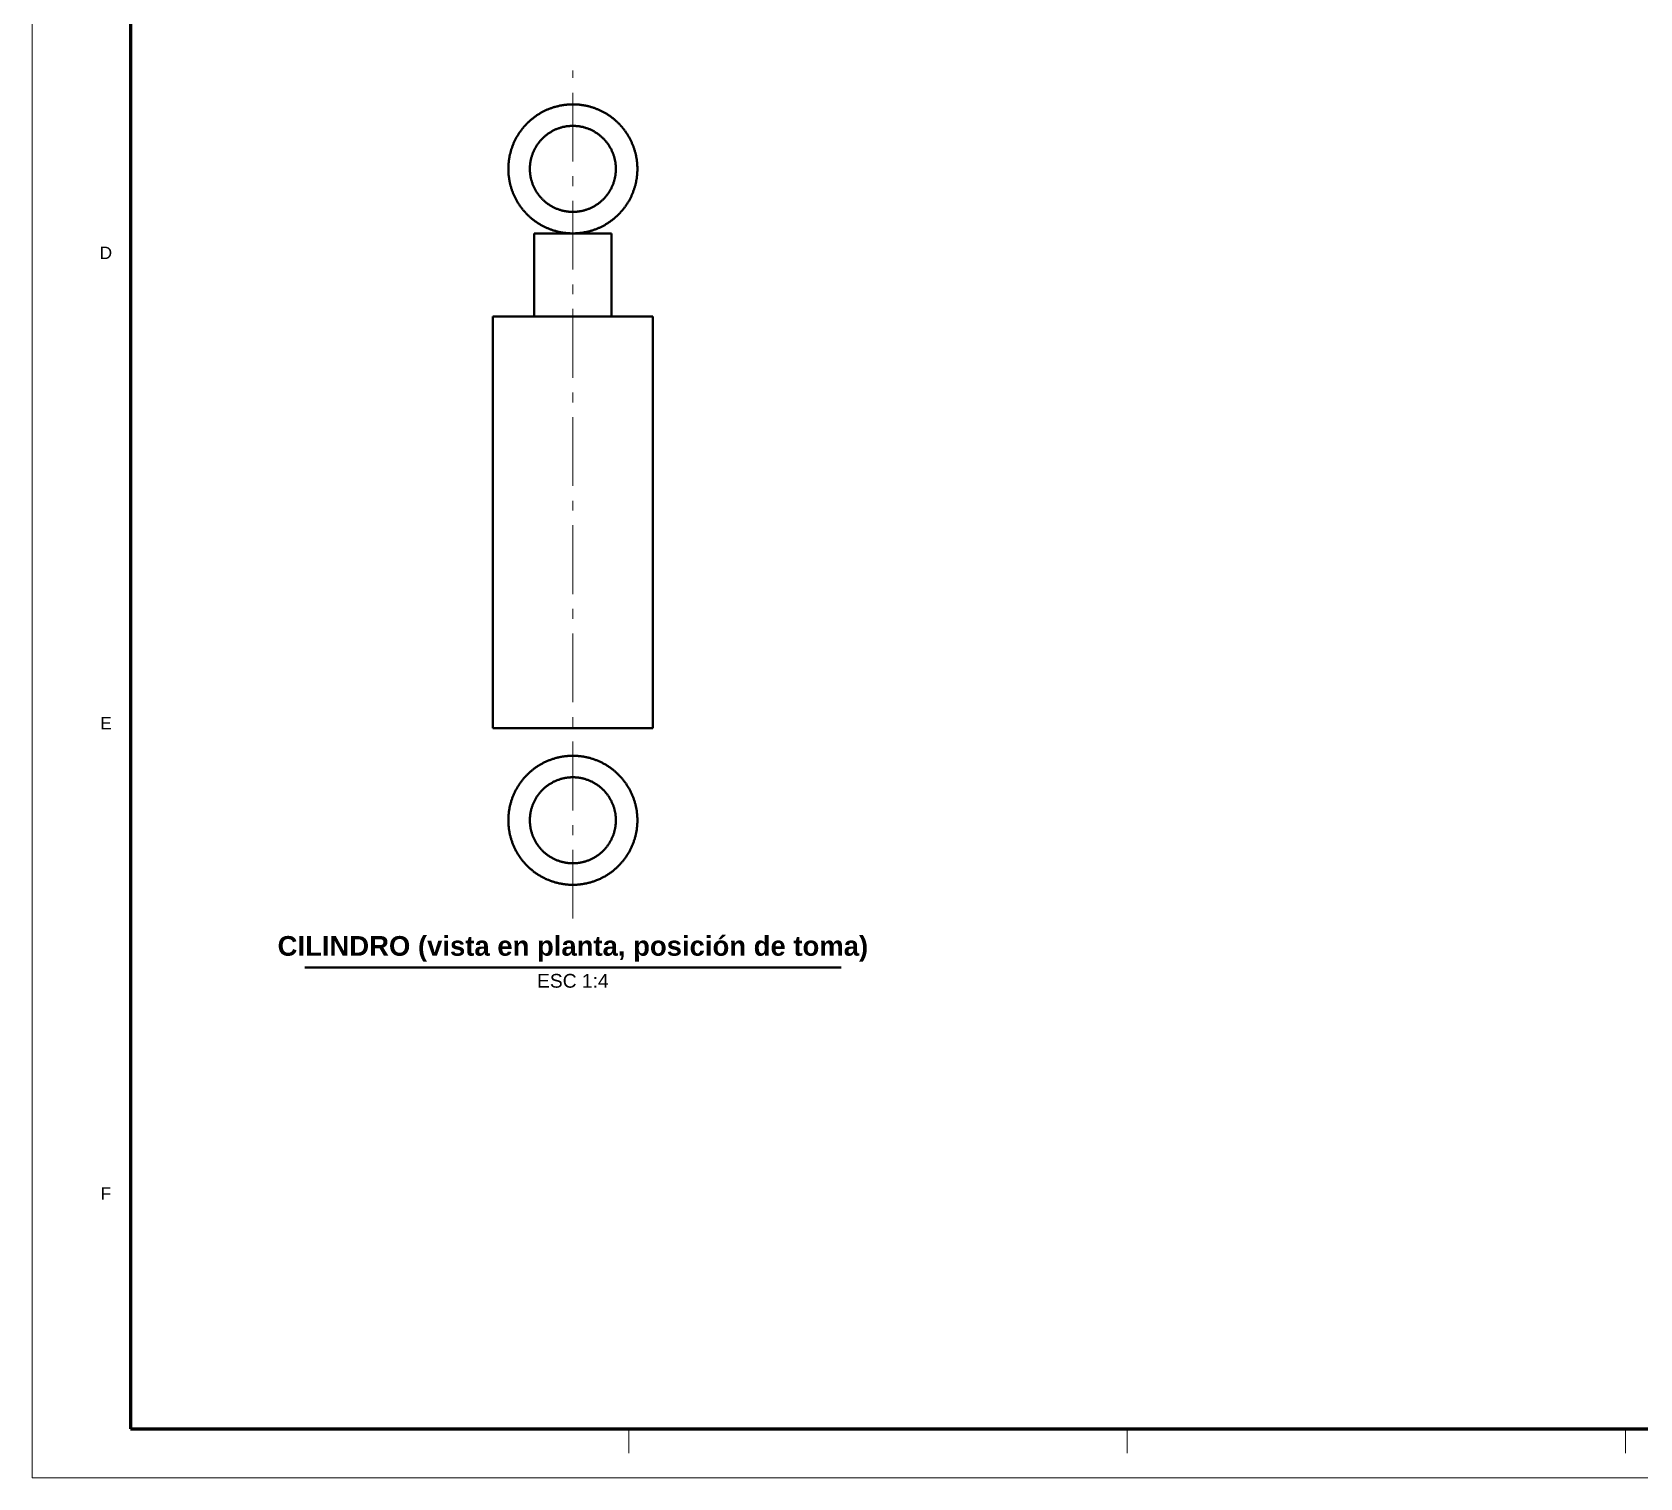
# Model space of a CAD drawing. Header units: millimetres. Extents: x 0 to 841, y 0 to 594.
# Drawn here: x 0 to 327.1, y 0 to 294.1 of the extents above; entities that cross this region are included whole.
import ezdxf
from ezdxf.enums import TextEntityAlignment as Align

# ---------------------------------------------------------------- set-up
doc = ezdxf.new("R2010")
doc.units = ezdxf.units.MM
doc.linetypes.add('EJE', pattern=[22, 14, -3, 2, -3])
for name, color, linetype, lineweight in [('EJE', 7, 'EJE', 18), ('FINA', 7, 'CONTINUOUS', 18), ('MARCO', 7, 'CONTINUOUS', 70), ('TXT', 7, 'CONTINUOUS', 25), ('VIS', 7, 'CONTINUOUS', 50)]:
    doc.layers.add(name, color=color, linetype=linetype, lineweight=lineweight)
doc.styles.add('STD', font='LiberationSans-Regular.ttf')
doc.styles.add('STDB', font='LiberationSans-Bold.ttf')

msp = doc.modelspace()

# ---------------------------------------------------------------- linework, layer by layer
at = {"layer": 'EJE'}
msp.add_line((110, 113.75), (110, 286.25), dxfattribs=at)
at = {"layer": 'FINA'}
for p, q in [((121.38, 10), (121.38, 5)), ((222.75, 10), (222.75, 5)), ((324.12, 10), (324.12, 5))]:
    msp.add_line(p, q, dxfattribs=at)
msp.add_lwpolyline([(0, 0), (841, 0), (841, 594), (0, 594)], close=True, dxfattribs=at)
at = {"layer": 'MARCO'}
msp.add_lwpolyline([(20, 10), (831, 10), (831, 584), (20, 584)], close=True, dxfattribs=at)
at = {"layer": 'VIS'}
msp.add_line((55.44, 103.8), (164.56, 103.8), dxfattribs=at)
for points in [[(123.12, 266.25), (123.12, 266.4), (123.12, 266.55), (123.12, 266.7), (123.11, 266.85), (123.1, 267), (123.09, 267.15), (123.08, 267.3), (123.07, 267.45), (123.06, 267.6), (123.04, 267.75), (123.02, 267.9), (123, 268.05), (122.98, 268.19), (122.96, 268.34), (122.93, 268.49), (122.91, 268.64), (122.88, 268.79), (122.85, 268.93), (122.82, 269.08), (122.78, 269.23), (122.75, 269.37), (122.71, 269.52), (122.67, 269.66), (122.63, 269.81), (122.59, 269.95), (122.55, 270.1), (122.5, 270.24), (122.46, 270.38), (122.41, 270.52), (122.36, 270.67), (122.31, 270.81), (122.26, 270.95), (122.2, 271.09), (122.14, 271.23), (122.09, 271.37), (122.03, 271.5), (121.97, 271.64), (121.9, 271.78), (121.84, 271.91), (121.78, 272.05), (121.71, 272.18), (121.64, 272.32), (121.57, 272.45), (121.5, 272.58), (121.42, 272.71), (121.35, 272.84), (121.27, 272.97), (121.2, 273.1), (121.12, 273.23), (121.04, 273.35), (120.95, 273.48), (120.87, 273.6), (120.79, 273.73), (120.7, 273.85), (120.61, 273.97), (120.52, 274.09), (120.43, 274.21), (120.34, 274.33), (120.25, 274.45), (120.15, 274.57), (120.06, 274.68), (119.96, 274.8), (119.86, 274.91), (119.76, 275.02), (119.66, 275.13), (119.56, 275.24), (119.46, 275.35), (119.35, 275.46), (119.25, 275.57), (119.14, 275.67), (119.03, 275.78), (118.92, 275.88), (118.81, 275.98), (118.7, 276.08), (118.58, 276.18), (118.47, 276.28), (118.36, 276.37), (118.24, 276.47), (118.12, 276.56), (118, 276.65), (117.88, 276.74), (117.76, 276.83), (117.64, 276.92), (117.52, 277.01), (117.4, 277.09), (117.27, 277.18), (117.15, 277.26), (117.02, 277.34), (116.89, 277.42), (116.76, 277.5), (116.63, 277.57), (116.5, 277.65), (116.37, 277.72), (116.24, 277.8), (116.11, 277.87), (115.98, 277.94), (115.84, 278), (115.71, 278.07), (115.57, 278.13), (115.44, 278.2), (115.3, 278.26), (115.16, 278.32), (115.02, 278.38), (114.88, 278.43), (114.74, 278.49), (114.6, 278.54), (114.46, 278.59), (114.32, 278.64), (114.18, 278.69), (114.04, 278.74), (113.89, 278.78), (113.75, 278.83), (113.61, 278.87), (113.46, 278.91), (113.32, 278.95), (113.17, 278.99), (113.03, 279.02), (112.88, 279.06), (112.73, 279.09), (112.59, 279.12), (112.44, 279.15), (112.29, 279.17), (112.14, 279.2), (111.99, 279.22), (111.85, 279.24), (111.7, 279.26), (111.55, 279.28), (111.4, 279.3), (111.25, 279.32), (111.1, 279.33), (110.95, 279.34), (110.8, 279.35), (110.65, 279.36), (110.5, 279.37), (110.35, 279.37), (110.2, 279.37), (110.05, 279.37), (109.9, 279.37), (109.75, 279.37), (109.6, 279.37), (109.45, 279.36), (109.3, 279.36), (109.15, 279.35), (109, 279.34), (108.85, 279.32), (108.7, 279.31), (108.55, 279.29), (108.4, 279.28), (108.25, 279.26), (108.11, 279.24), (107.96, 279.21), (107.81, 279.19), (107.66, 279.16), (107.51, 279.14), (107.37, 279.11), (107.22, 279.08), (107.07, 279.04), (106.93, 279.01), (106.78, 278.97), (106.64, 278.94), (106.49, 278.9), (106.35, 278.86), (106.2, 278.81), (106.06, 278.77), (105.92, 278.72), (105.77, 278.68), (105.63, 278.63), (105.49, 278.58), (105.35, 278.52), (105.21, 278.47), (105.07, 278.41), (104.93, 278.36), (104.79, 278.3), (104.66, 278.24), (104.52, 278.18), (104.38, 278.11), (104.25, 278.05), (104.11, 277.98), (103.98, 277.91), (103.85, 277.84), (103.71, 277.77), (103.58, 277.7), (103.45, 277.62), (103.32, 277.55), (103.19, 277.47), (103.07, 277.39), (102.94, 277.31), (102.81, 277.23), (102.69, 277.15), (102.56, 277.06), (102.44, 276.98), (102.32, 276.89), (102.2, 276.8), (102.08, 276.71), (101.96, 276.62), (101.84, 276.53), (101.72, 276.44), (101.61, 276.34), (101.49, 276.24), (101.38, 276.15), (101.26, 276.05), (101.15, 275.95), (101.04, 275.84), (100.93, 275.74), (100.83, 275.64), (100.72, 275.53), (100.61, 275.42), (100.51, 275.32), (100.41, 275.21), (100.3, 275.1), (100.2, 274.99), (100.1, 274.87), (100.01, 274.76), (99.91, 274.64), (99.81, 274.53), (99.72, 274.41), (99.63, 274.29), (99.54, 274.17), (99.45, 274.05), (99.36, 273.93), (99.27, 273.81), (99.19, 273.69), (99.1, 273.56), (99.02, 273.44), (98.94, 273.31), (98.86, 273.18), (98.78, 273.06), (98.7, 272.93), (98.63, 272.8), (98.55, 272.67), (98.48, 272.54), (98.41, 272.4), (98.34, 272.27), (98.27, 272.14), (98.2, 272), (98.14, 271.87), (98.07, 271.73), (98.01, 271.59), (97.95, 271.46), (97.89, 271.32), (97.84, 271.18), (97.78, 271.04), (97.73, 270.9), (97.67, 270.76), (97.62, 270.62), (97.57, 270.48), (97.53, 270.33), (97.48, 270.19), (97.44, 270.05), (97.39, 269.9), (97.35, 269.76), (97.31, 269.61), (97.28, 269.47), (97.24, 269.32), (97.21, 269.18), (97.17, 269.03), (97.14, 268.88), (97.11, 268.74), (97.09, 268.59), (97.06, 268.44), (97.04, 268.29), (97.01, 268.14), (96.99, 268), (96.97, 267.85), (96.96, 267.7), (96.94, 267.55), (96.93, 267.4), (96.91, 267.25), (96.9, 267.1), (96.89, 266.95), (96.89, 266.8), (96.88, 266.65), (96.88, 266.5), (96.88, 266.35), (96.88, 266.2), (96.88, 266.05), (96.88, 265.9), (96.88, 265.75), (96.89, 265.6), (96.9, 265.45), (96.91, 265.3), (96.92, 265.15), (96.93, 265), (96.95, 264.85), (96.97, 264.7), (96.99, 264.55), (97.01, 264.4), (97.03, 264.26), (97.05, 264.11), (97.08, 263.96), (97.1, 263.81), (97.13, 263.66), (97.16, 263.52), (97.19, 263.37), (97.23, 263.22), (97.26, 263.08), (97.3, 262.93), (97.34, 262.79), (97.38, 262.64), (97.42, 262.5), (97.47, 262.36), (97.51, 262.21), (97.56, 262.07), (97.61, 261.93), (97.66, 261.79), (97.71, 261.65), (97.76, 261.51), (97.82, 261.37), (97.87, 261.23), (97.93, 261.09), (97.99, 260.95), (98.05, 260.81), (98.12, 260.68), (98.18, 260.54), (98.25, 260.41), (98.31, 260.27), (98.38, 260.14), (98.45, 260.01), (98.53, 259.88), (98.6, 259.75), (98.68, 259.62), (98.75, 259.49), (98.83, 259.36), (98.91, 259.23), (98.99, 259.1), (99.07, 258.98), (99.16, 258.85), (99.24, 258.73), (99.33, 258.61), (99.42, 258.49), (99.51, 258.37), (99.6, 258.25), (99.69, 258.13), (99.78, 258.01), (99.88, 257.89), (99.97, 257.78), (100.07, 257.67), (100.17, 257.55), (100.27, 257.44), (100.37, 257.33), (100.47, 257.22), (100.58, 257.11), (100.68, 257), (100.79, 256.9), (100.9, 256.79), (101.01, 256.69), (101.12, 256.59), (101.23, 256.49), (101.34, 256.39), (101.45, 256.29), (101.57, 256.19), (101.68, 256.1), (101.8, 256), (101.92, 255.91), (102.04, 255.82), (102.16, 255.73), (102.28, 255.64), (102.4, 255.55), (102.52, 255.46), (102.65, 255.38), (102.77, 255.3), (102.9, 255.21), (103.02, 255.13), (103.15, 255.05), (103.28, 254.98), (103.41, 254.9), (103.54, 254.83), (103.67, 254.75), (103.8, 254.68), (103.93, 254.61), (104.07, 254.54), (104.2, 254.47), (104.34, 254.41), (104.47, 254.35), (104.61, 254.28), (104.75, 254.22), (104.88, 254.16), (105.02, 254.11), (105.16, 254.05), (105.3, 253.99), (105.44, 253.94), (105.58, 253.89), (105.73, 253.84), (105.87, 253.79), (106.01, 253.75), (106.15, 253.7), (106.3, 253.66), (106.44, 253.62), (106.59, 253.58), (106.73, 253.54), (106.88, 253.5), (107.02, 253.47), (107.17, 253.43), (107.32, 253.4), (107.46, 253.37), (107.61, 253.34), (107.76, 253.32), (107.91, 253.29), (108.06, 253.27), (108.2, 253.25), (108.35, 253.23), (108.5, 253.21), (108.65, 253.19), (108.8, 253.18), (108.95, 253.17), (109.1, 253.16), (109.25, 253.15), (109.4, 253.14), (109.55, 253.13), (109.7, 253.13), (109.85, 253.13), (110, 253.12)], [(118.75, 266.25), (118.75, 266.1), (118.74, 265.95), (118.74, 265.8), (118.73, 265.65), (118.72, 265.5), (118.7, 265.35), (118.69, 265.2), (118.67, 265.05), (118.65, 264.9), (118.62, 264.76), (118.59, 264.61), (118.56, 264.46), (118.53, 264.31), (118.5, 264.17), (118.46, 264.02), (118.42, 263.88), (118.38, 263.73), (118.34, 263.59), (118.29, 263.45), (118.24, 263.3), (118.19, 263.16), (118.13, 263.02), (118.08, 262.88), (118.02, 262.75), (117.96, 262.61), (117.89, 262.47), (117.83, 262.34), (117.76, 262.2), (117.69, 262.07), (117.61, 261.94), (117.54, 261.81), (117.46, 261.68), (117.38, 261.55), (117.3, 261.43), (117.22, 261.3), (117.13, 261.18), (117.04, 261.06), (116.95, 260.94), (116.86, 260.82), (116.77, 260.7), (116.67, 260.59), (116.57, 260.47), (116.47, 260.36), (116.37, 260.25), (116.27, 260.14), (116.16, 260.04), (116.05, 259.93), (115.94, 259.83), (115.83, 259.73), (115.72, 259.63), (115.61, 259.53), (115.49, 259.44), (115.37, 259.34), (115.25, 259.25), (115.13, 259.16), (115.01, 259.08), (114.88, 258.99), (114.76, 258.91), (114.63, 258.83), (114.5, 258.75), (114.38, 258.67), (114.24, 258.6), (114.11, 258.53), (113.98, 258.46), (113.84, 258.39), (113.71, 258.33), (113.57, 258.26), (113.44, 258.2), (113.3, 258.14), (113.16, 258.09), (113.02, 258.04), (112.87, 257.99), (112.73, 257.94), (112.59, 257.89), (112.45, 257.85), (112.3, 257.81), (112.16, 257.77), (112.01, 257.73), (111.86, 257.7), (111.72, 257.67), (111.57, 257.64), (111.42, 257.62), (111.27, 257.59), (111.12, 257.57), (110.97, 257.55), (110.82, 257.54), (110.68, 257.53), (110.53, 257.52), (110.38, 257.51), (110.23, 257.5), (110.08, 257.5), (109.92, 257.5), (109.77, 257.5), (109.62, 257.51), (109.47, 257.52), (109.32, 257.53), (109.17, 257.54), (109.03, 257.55), (108.88, 257.57), (108.73, 257.59), (108.58, 257.62), (108.43, 257.64), (108.28, 257.67), (108.14, 257.7), (107.99, 257.73), (107.84, 257.77), (107.7, 257.81), (107.55, 257.85), (107.41, 257.89), (107.27, 257.94), (107.13, 257.99), (106.98, 258.04), (106.84, 258.09), (106.7, 258.14), (106.56, 258.2), (106.43, 258.26), (106.29, 258.33), (106.16, 258.39), (106.02, 258.46), (105.89, 258.53), (105.76, 258.6), (105.62, 258.67), (105.5, 258.75), (105.37, 258.83), (105.24, 258.91), (105.12, 258.99), (104.99, 259.08), (104.87, 259.16), (104.75, 259.25), (104.63, 259.34), (104.51, 259.44), (104.39, 259.53), (104.28, 259.63), (104.17, 259.73), (104.06, 259.83), (103.95, 259.93), (103.84, 260.04), (103.73, 260.14), (103.63, 260.25), (103.53, 260.36), (103.43, 260.47), (103.33, 260.59), (103.23, 260.7), (103.14, 260.82), (103.05, 260.94), (102.96, 261.06), (102.87, 261.18), (102.78, 261.3), (102.7, 261.43), (102.62, 261.55), (102.54, 261.68), (102.46, 261.81), (102.39, 261.94), (102.31, 262.07), (102.24, 262.2), (102.17, 262.34), (102.11, 262.47), (102.04, 262.61), (101.98, 262.75), (101.92, 262.88), (101.87, 263.02), (101.81, 263.16), (101.76, 263.3), (101.71, 263.45), (101.66, 263.59), (101.62, 263.73), (101.58, 263.88), (101.54, 264.02), (101.5, 264.17), (101.47, 264.31), (101.44, 264.46), (101.41, 264.61), (101.38, 264.76), (101.35, 264.9), (101.33, 265.05), (101.31, 265.2), (101.3, 265.35), (101.28, 265.5), (101.27, 265.65), (101.26, 265.8), (101.26, 265.95), (101.25, 266.1), (101.25, 266.25), (101.25, 266.4), (101.26, 266.55), (101.26, 266.7), (101.27, 266.85), (101.28, 267), (101.3, 267.15), (101.31, 267.3), (101.33, 267.45), (101.35, 267.6), (101.38, 267.74), (101.41, 267.89), (101.44, 268.04), (101.47, 268.19), (101.5, 268.33), (101.54, 268.48), (101.58, 268.62), (101.62, 268.77), (101.66, 268.91), (101.71, 269.05), (101.76, 269.2), (101.81, 269.34), (101.87, 269.48), (101.92, 269.62), (101.98, 269.75), (102.04, 269.89), (102.11, 270.03), (102.17, 270.16), (102.24, 270.3), (102.31, 270.43), (102.39, 270.56), (102.46, 270.69), (102.54, 270.82), (102.62, 270.95), (102.7, 271.07), (102.78, 271.2), (102.87, 271.32), (102.96, 271.44), (103.05, 271.56), (103.14, 271.68), (103.23, 271.8), (103.33, 271.91), (103.43, 272.03), (103.53, 272.14), (103.63, 272.25), (103.73, 272.36), (103.84, 272.46), (103.95, 272.57), (104.06, 272.67), (104.17, 272.77), (104.28, 272.87), (104.39, 272.97), (104.51, 273.06), (104.63, 273.16), (104.75, 273.25), (104.87, 273.34), (104.99, 273.42), (105.12, 273.51), (105.24, 273.59), (105.37, 273.67), (105.5, 273.75), (105.62, 273.83), (105.76, 273.9), (105.89, 273.97), (106.02, 274.04), (106.16, 274.11), (106.29, 274.17), (106.43, 274.24), (106.56, 274.3), (106.7, 274.36), (106.84, 274.41), (106.98, 274.46), (107.13, 274.51), (107.27, 274.56), (107.41, 274.61), (107.55, 274.65), (107.7, 274.69), (107.84, 274.73), (107.99, 274.77), (108.14, 274.8), (108.28, 274.83), (108.43, 274.86), (108.58, 274.88), (108.73, 274.91), (108.88, 274.93), (109.03, 274.95), (109.17, 274.96), (109.32, 274.97), (109.47, 274.98), (109.62, 274.99), (109.77, 275), (109.92, 275), (110.08, 275), (110.23, 275), (110.38, 274.99), (110.53, 274.98), (110.68, 274.97), (110.82, 274.96), (110.97, 274.95), (111.12, 274.93), (111.27, 274.91), (111.42, 274.88), (111.57, 274.86), (111.72, 274.83), (111.86, 274.8), (112.01, 274.77), (112.16, 274.73), (112.3, 274.69), (112.45, 274.65), (112.59, 274.61), (112.73, 274.56), (112.87, 274.51), (113.02, 274.46), (113.16, 274.41), (113.3, 274.36), (113.44, 274.3), (113.57, 274.24), (113.71, 274.17), (113.84, 274.11), (113.98, 274.04), (114.11, 273.97), (114.24, 273.9), (114.38, 273.83), (114.5, 273.75), (114.63, 273.67), (114.76, 273.59), (114.88, 273.51), (115.01, 273.42), (115.13, 273.34), (115.25, 273.25), (115.37, 273.16), (115.49, 273.06), (115.61, 272.97), (115.72, 272.87), (115.83, 272.77), (115.94, 272.67), (116.05, 272.57), (116.16, 272.46), (116.27, 272.36), (116.37, 272.25), (116.47, 272.14), (116.57, 272.03), (116.67, 271.91), (116.77, 271.8), (116.86, 271.68), (116.95, 271.56), (117.04, 271.44), (117.13, 271.32), (117.22, 271.2), (117.3, 271.07), (117.38, 270.95), (117.46, 270.82), (117.54, 270.69), (117.61, 270.56), (117.69, 270.43), (117.76, 270.3), (117.83, 270.16), (117.89, 270.03), (117.96, 269.89), (118.02, 269.75), (118.08, 269.62), (118.13, 269.48), (118.19, 269.34), (118.24, 269.2), (118.29, 269.05), (118.34, 268.91), (118.38, 268.77), (118.42, 268.62), (118.46, 268.48), (118.5, 268.33), (118.53, 268.19), (118.56, 268.04), (118.59, 267.89), (118.62, 267.74), (118.65, 267.6), (118.67, 267.45), (118.69, 267.3), (118.7, 267.15), (118.72, 267), (118.73, 266.85), (118.74, 266.7), (118.74, 266.55), (118.75, 266.4), (118.75, 266.25)], [(110, 253.12), (110.15, 253.13), (110.3, 253.13), (110.45, 253.13), (110.6, 253.14), (110.75, 253.15), (110.9, 253.16), (111.05, 253.17), (111.2, 253.18), (111.35, 253.19), (111.5, 253.21), (111.65, 253.23), (111.8, 253.25), (111.95, 253.27), (112.1, 253.29), (112.25, 253.32), (112.39, 253.35), (112.54, 253.37), (112.69, 253.4), (112.84, 253.44), (112.98, 253.47), (113.13, 253.5), (113.28, 253.54), (113.42, 253.58), (113.57, 253.62), (113.71, 253.66), (113.85, 253.7), (114, 253.75), (114.14, 253.8), (114.28, 253.84), (114.43, 253.89), (114.57, 253.95), (114.71, 254), (114.85, 254.05), (114.99, 254.11), (115.13, 254.17), (115.26, 254.23), (115.4, 254.29), (115.54, 254.35), (115.68, 254.42), (115.81, 254.48), (115.95, 254.55), (116.08, 254.62), (116.21, 254.69), (116.34, 254.76), (116.48, 254.83), (116.61, 254.91), (116.74, 254.99), (116.86, 255.06), (116.99, 255.14), (117.12, 255.22), (117.24, 255.31), (117.37, 255.39), (117.49, 255.47), (117.62, 255.56), (117.74, 255.65), (117.86, 255.74), (117.98, 255.83), (118.1, 255.92), (118.22, 256.02), (118.33, 256.11), (118.45, 256.21), (118.56, 256.3), (118.68, 256.4), (118.79, 256.5), (118.9, 256.6), (119.01, 256.71), (119.12, 256.81), (119.23, 256.92), (119.33, 257.02), (119.44, 257.13), (119.54, 257.24), (119.65, 257.35), (119.75, 257.46), (119.85, 257.57), (119.95, 257.69), (120.04, 257.8), (120.14, 257.92), (120.23, 258.03), (120.33, 258.15), (120.42, 258.27), (120.51, 258.39), (120.6, 258.51), (120.69, 258.63), (120.78, 258.76), (120.86, 258.88), (120.94, 259.01), (121.03, 259.13), (121.11, 259.26), (121.19, 259.39), (121.26, 259.51), (121.34, 259.64), (121.42, 259.77), (121.49, 259.91), (121.56, 260.04), (121.63, 260.17), (121.7, 260.3), (121.77, 260.44), (121.83, 260.57), (121.9, 260.71), (121.96, 260.85), (122.02, 260.99), (122.08, 261.12), (122.14, 261.26), (122.2, 261.4), (122.25, 261.54), (122.3, 261.68), (122.36, 261.82), (122.41, 261.97), (122.45, 262.11), (122.5, 262.25), (122.55, 262.4), (122.59, 262.54), (122.63, 262.68), (122.67, 262.83), (122.71, 262.97), (122.75, 263.12), (122.78, 263.27), (122.81, 263.41), (122.85, 263.56), (122.88, 263.71), (122.9, 263.86), (122.93, 264), (122.96, 264.15), (122.98, 264.3), (123, 264.45), (123.02, 264.6), (123.04, 264.75), (123.06, 264.9), (123.07, 265.05), (123.08, 265.2), (123.09, 265.35), (123.1, 265.5), (123.11, 265.65), (123.12, 265.8), (123.12, 265.95), (123.12, 266.1), (123.12, 266.25)], [(117.88, 253.12), (117.72, 253.12), (117.58, 253.12), (117.42, 253.12), (117.28, 253.12), (117.12, 253.12), (116.97, 253.12), (116.83, 253.12), (116.67, 253.12), (116.53, 253.12), (116.38, 253.12), (116.22, 253.12), (116.08, 253.12), (115.92, 253.12), (115.78, 253.12), (115.62, 253.12), (115.47, 253.12), (115.33, 253.12), (115.17, 253.12), (115.03, 253.12), (114.88, 253.12), (114.72, 253.12), (114.58, 253.12), (114.42, 253.12), (114.28, 253.12), (114.12, 253.12), (113.97, 253.12), (113.83, 253.12), (113.67, 253.12), (113.53, 253.12), (113.38, 253.12), (113.22, 253.12), (113.08, 253.12), (112.92, 253.12), (112.78, 253.12), (112.62, 253.12), (112.47, 253.12), (112.33, 253.12), (112.17, 253.12), (112.03, 253.12), (111.88, 253.12), (111.72, 253.12), (111.58, 253.12), (111.42, 253.12), (111.28, 253.12), (111.12, 253.12), (110.97, 253.12), (110.82, 253.12), (110.67, 253.12), (110.53, 253.12), (110.38, 253.12), (110.22, 253.12), (110.08, 253.12), (109.92, 253.12), (109.78, 253.12), (109.62, 253.12), (109.47, 253.12), (109.33, 253.12), (109.17, 253.12), (109.03, 253.12), (108.88, 253.12), (108.72, 253.12), (108.58, 253.12), (108.42, 253.12), (108.28, 253.12), (108.12, 253.12), (107.97, 253.12), (107.83, 253.12), (107.67, 253.12), (107.53, 253.12), (107.38, 253.12), (107.22, 253.12), (107.08, 253.12), (106.92, 253.12), (106.78, 253.12), (106.62, 253.12), (106.47, 253.12), (106.33, 253.12), (106.17, 253.12), (106.03, 253.12), (105.88, 253.12), (105.72, 253.12), (105.58, 253.12), (105.42, 253.12), (105.28, 253.12), (105.12, 253.12), (104.97, 253.12), (104.82, 253.12), (104.67, 253.12), (104.53, 253.12), (104.38, 253.12), (104.22, 253.12), (104.08, 253.12), (103.92, 253.12), (103.78, 253.12), (103.62, 253.12), (103.47, 253.12), (103.32, 253.12), (103.17, 253.12), (103.03, 253.12), (102.88, 253.12), (102.72, 253.12), (102.58, 253.12), (102.42, 253.12), (102.28, 253.12), (102.12, 253.12)], [(102.12, 236.25), (102.12, 253.12)], [(117.88, 253.12), (117.88, 236.25)], [(126.25, 236.25), (126.1, 236.25), (125.95, 236.25), (125.8, 236.25), (125.65, 236.25), (125.5, 236.25), (125.35, 236.25), (125.2, 236.25), (125.05, 236.25), (124.9, 236.25), (124.75, 236.25), (124.59, 236.25), (124.44, 236.25), (124.29, 236.25), (124.14, 236.25), (123.99, 236.25), (123.84, 236.25), (123.69, 236.25), (123.54, 236.25), (123.39, 236.25), (123.24, 236.25), (123.09, 236.25), (122.94, 236.25), (122.79, 236.25), (122.64, 236.25), (122.49, 236.25), (122.34, 236.25), (122.19, 236.25), (122.04, 236.25), (121.89, 236.25), (121.74, 236.25), (121.59, 236.25), (121.44, 236.25), (121.28, 236.25), (121.13, 236.25), (120.98, 236.25), (120.83, 236.25), (120.68, 236.25), (120.53, 236.25), (120.38, 236.25), (120.23, 236.25), (120.08, 236.25), (119.93, 236.25), (119.78, 236.25), (119.63, 236.25), (119.48, 236.25), (119.33, 236.25), (119.18, 236.25), (119.03, 236.25), (118.88, 236.25), (118.73, 236.25), (118.58, 236.25), (118.43, 236.25), (118.28, 236.25), (118.12, 236.25), (117.97, 236.25), (117.82, 236.25), (117.67, 236.25), (117.52, 236.25), (117.37, 236.25), (117.22, 236.25), (117.07, 236.25), (116.92, 236.25), (116.77, 236.25), (116.62, 236.25), (116.47, 236.25), (116.32, 236.25), (116.17, 236.25), (116.02, 236.25), (115.87, 236.25), (115.72, 236.25), (115.57, 236.25), (115.42, 236.25), (115.27, 236.25), (115.12, 236.25), (114.97, 236.25), (114.81, 236.25), (114.66, 236.25), (114.51, 236.25), (114.36, 236.25), (114.21, 236.25), (114.06, 236.25), (113.91, 236.25), (113.76, 236.25), (113.61, 236.25), (113.46, 236.25), (113.31, 236.25), (113.16, 236.25), (113.01, 236.25), (112.86, 236.25), (112.71, 236.25), (112.56, 236.25), (112.41, 236.25), (112.26, 236.25), (112.11, 236.25), (111.96, 236.25), (111.81, 236.25), (111.66, 236.25), (111.5, 236.25), (111.35, 236.25), (111.2, 236.25), (111.05, 236.25), (110.9, 236.25), (110.75, 236.25), (110.6, 236.25), (110.45, 236.25), (110.3, 236.25), (110.15, 236.25), (110, 236.25), (109.85, 236.25), (109.7, 236.25), (109.55, 236.25), (109.4, 236.25), (109.25, 236.25), (109.1, 236.25), (108.95, 236.25), (108.8, 236.25), (108.65, 236.25), (108.5, 236.25), (108.34, 236.25), (108.19, 236.25), (108.04, 236.25), (107.89, 236.25), (107.74, 236.25), (107.59, 236.25), (107.44, 236.25), (107.29, 236.25), (107.14, 236.25), (106.99, 236.25), (106.84, 236.25), (106.69, 236.25), (106.54, 236.25), (106.39, 236.25), (106.24, 236.25), (106.09, 236.25), (105.94, 236.25), (105.79, 236.25), (105.64, 236.25), (105.49, 236.25), (105.34, 236.25), (105.19, 236.25), (105.03, 236.25), (104.88, 236.25), (104.73, 236.25), (104.58, 236.25), (104.43, 236.25), (104.28, 236.25), (104.13, 236.25), (103.98, 236.25), (103.83, 236.25), (103.68, 236.25), (103.53, 236.25), (103.38, 236.25), (103.23, 236.25), (103.08, 236.25), (102.93, 236.25), (102.78, 236.25), (102.63, 236.25), (102.48, 236.25), (102.33, 236.25), (102.18, 236.25), (102.03, 236.25), (101.88, 236.25), (101.72, 236.25), (101.57, 236.25), (101.42, 236.25), (101.27, 236.25), (101.12, 236.25), (100.97, 236.25), (100.82, 236.25), (100.67, 236.25), (100.52, 236.25), (100.37, 236.25), (100.22, 236.25), (100.07, 236.25), (99.92, 236.25), (99.77, 236.25), (99.62, 236.25), (99.47, 236.25), (99.32, 236.25), (99.17, 236.25), (99.02, 236.25), (98.87, 236.25), (98.72, 236.25), (98.56, 236.25), (98.41, 236.25), (98.26, 236.25), (98.11, 236.25), (97.96, 236.25), (97.81, 236.25), (97.66, 236.25), (97.51, 236.25), (97.36, 236.25), (97.21, 236.25), (97.06, 236.25), (96.91, 236.25), (96.76, 236.25), (96.61, 236.25), (96.46, 236.25), (96.31, 236.25), (96.16, 236.25), (96.01, 236.25), (95.86, 236.25), (95.71, 236.25), (95.56, 236.25), (95.41, 236.25), (95.25, 236.25), (95.1, 236.25), (94.95, 236.25), (94.8, 236.25), (94.65, 236.25), (94.5, 236.25), (94.35, 236.25), (94.2, 236.25), (94.05, 236.25), (93.9, 236.25), (93.75, 236.25)], [(93.75, 152.5), (93.75, 236.25)], [(126.25, 236.25), (126.25, 152.5)], [(126.25, 152.5), (126.1, 152.5), (125.95, 152.5), (125.8, 152.5), (125.65, 152.5), (125.5, 152.5), (125.35, 152.5), (125.2, 152.5), (125.05, 152.5), (124.9, 152.5), (124.75, 152.5), (124.59, 152.5), (124.44, 152.5), (124.29, 152.5), (124.14, 152.5), (123.99, 152.5), (123.84, 152.5), (123.69, 152.5), (123.54, 152.5), (123.39, 152.5), (123.24, 152.5), (123.09, 152.5), (122.94, 152.5), (122.79, 152.5), (122.64, 152.5), (122.49, 152.5), (122.34, 152.5), (122.19, 152.5), (122.04, 152.5), (121.89, 152.5), (121.74, 152.5), (121.59, 152.5), (121.44, 152.5), (121.28, 152.5), (121.13, 152.5), (120.98, 152.5), (120.83, 152.5), (120.68, 152.5), (120.53, 152.5), (120.38, 152.5), (120.23, 152.5), (120.08, 152.5), (119.93, 152.5), (119.78, 152.5), (119.63, 152.5), (119.48, 152.5), (119.33, 152.5), (119.18, 152.5), (119.03, 152.5), (118.88, 152.5), (118.73, 152.5), (118.58, 152.5), (118.43, 152.5), (118.28, 152.5), (118.12, 152.5), (117.97, 152.5), (117.82, 152.5), (117.67, 152.5), (117.52, 152.5), (117.37, 152.5), (117.22, 152.5), (117.07, 152.5), (116.92, 152.5), (116.77, 152.5), (116.62, 152.5), (116.47, 152.5), (116.32, 152.5), (116.17, 152.5), (116.02, 152.5), (115.87, 152.5), (115.72, 152.5), (115.57, 152.5), (115.42, 152.5), (115.27, 152.5), (115.12, 152.5), (114.97, 152.5), (114.81, 152.5), (114.66, 152.5), (114.51, 152.5), (114.36, 152.5), (114.21, 152.5), (114.06, 152.5), (113.91, 152.5), (113.76, 152.5), (113.61, 152.5), (113.46, 152.5), (113.31, 152.5), (113.16, 152.5), (113.01, 152.5), (112.86, 152.5), (112.71, 152.5), (112.56, 152.5), (112.41, 152.5), (112.26, 152.5), (112.11, 152.5), (111.96, 152.5), (111.81, 152.5), (111.66, 152.5), (111.5, 152.5), (111.35, 152.5), (111.2, 152.5), (111.05, 152.5), (110.9, 152.5), (110.75, 152.5), (110.6, 152.5), (110.45, 152.5), (110.3, 152.5), (110.15, 152.5), (110, 152.5), (109.85, 152.5), (109.7, 152.5), (109.55, 152.5), (109.4, 152.5), (109.25, 152.5), (109.1, 152.5), (108.95, 152.5), (108.8, 152.5), (108.65, 152.5), (108.5, 152.5), (108.34, 152.5), (108.19, 152.5), (108.04, 152.5), (107.89, 152.5), (107.74, 152.5), (107.59, 152.5), (107.44, 152.5), (107.29, 152.5), (107.14, 152.5), (106.99, 152.5), (106.84, 152.5), (106.69, 152.5), (106.54, 152.5), (106.39, 152.5), (106.24, 152.5), (106.09, 152.5), (105.94, 152.5), (105.79, 152.5), (105.64, 152.5), (105.49, 152.5), (105.34, 152.5), (105.19, 152.5), (105.03, 152.5), (104.88, 152.5), (104.73, 152.5), (104.58, 152.5), (104.43, 152.5), (104.28, 152.5), (104.13, 152.5), (103.98, 152.5), (103.83, 152.5), (103.68, 152.5), (103.53, 152.5), (103.38, 152.5), (103.23, 152.5), (103.08, 152.5), (102.93, 152.5), (102.78, 152.5), (102.63, 152.5), (102.48, 152.5), (102.33, 152.5), (102.18, 152.5), (102.03, 152.5), (101.88, 152.5), (101.72, 152.5), (101.57, 152.5), (101.42, 152.5), (101.27, 152.5), (101.12, 152.5), (100.97, 152.5), (100.82, 152.5), (100.67, 152.5), (100.52, 152.5), (100.37, 152.5), (100.22, 152.5), (100.07, 152.5), (99.92, 152.5), (99.77, 152.5), (99.62, 152.5), (99.47, 152.5), (99.32, 152.5), (99.17, 152.5), (99.02, 152.5), (98.87, 152.5), (98.72, 152.5), (98.56, 152.5), (98.41, 152.5), (98.26, 152.5), (98.11, 152.5), (97.96, 152.5), (97.81, 152.5), (97.66, 152.5), (97.51, 152.5), (97.36, 152.5), (97.21, 152.5), (97.06, 152.5), (96.91, 152.5), (96.76, 152.5), (96.61, 152.5), (96.46, 152.5), (96.31, 152.5), (96.16, 152.5), (96.01, 152.5), (95.86, 152.5), (95.71, 152.5), (95.56, 152.5), (95.41, 152.5), (95.25, 152.5), (95.1, 152.5), (94.95, 152.5), (94.8, 152.5), (94.65, 152.5), (94.5, 152.5), (94.35, 152.5), (94.2, 152.5), (94.05, 152.5), (93.9, 152.5), (93.75, 152.5)], [(123.12, 133.75), (123.12, 133.91), (123.12, 134.08), (123.12, 134.24), (123.11, 134.41), (123.1, 134.57), (123.09, 134.74), (123.07, 134.9), (123.06, 135.07), (123.04, 135.23), (123.02, 135.39), (123, 135.56), (122.98, 135.72), (122.95, 135.88), (122.92, 136.05), (122.89, 136.21), (122.86, 136.37), (122.83, 136.53), (122.79, 136.69), (122.75, 136.85), (122.71, 137.01), (122.67, 137.17), (122.63, 137.33), (122.58, 137.49), (122.53, 137.65), (122.48, 137.81), (122.43, 137.96), (122.38, 138.12), (122.32, 138.27), (122.26, 138.43), (122.2, 138.58), (122.14, 138.73), (122.08, 138.89), (122.01, 139.04), (121.95, 139.19), (121.88, 139.34), (121.8, 139.49), (121.73, 139.64), (121.66, 139.78), (121.58, 139.93), (121.5, 140.07), (121.42, 140.22), (121.34, 140.36), (121.26, 140.5), (121.17, 140.64), (121.08, 140.78), (120.99, 140.92), (120.9, 141.06), (120.81, 141.2), (120.71, 141.33), (120.62, 141.46), (120.52, 141.6), (120.42, 141.73), (120.32, 141.86), (120.22, 141.99), (120.11, 142.12), (120.01, 142.24), (119.9, 142.37), (119.79, 142.49), (119.68, 142.61), (119.57, 142.73), (119.45, 142.85), (119.34, 142.97), (119.22, 143.09), (119.1, 143.2), (118.98, 143.32), (118.86, 143.43), (118.74, 143.54), (118.62, 143.65), (118.49, 143.76), (118.37, 143.86), (118.24, 143.97), (118.11, 144.07), (117.98, 144.17), (117.85, 144.27), (117.71, 144.37), (117.58, 144.46), (117.45, 144.56), (117.31, 144.65), (117.17, 144.74), (117.03, 144.83), (116.89, 144.92), (116.75, 145.01), (116.61, 145.09), (116.47, 145.17), (116.32, 145.25), (116.18, 145.33), (116.03, 145.41), (115.89, 145.48), (115.74, 145.55), (115.59, 145.63), (115.44, 145.7), (115.29, 145.76), (115.14, 145.83), (114.98, 145.89), (114.83, 145.95), (114.68, 146.01), (114.52, 146.07), (114.37, 146.13), (114.21, 146.18), (114.06, 146.23), (113.9, 146.28), (113.74, 146.33), (113.58, 146.38), (113.42, 146.42), (113.26, 146.46), (113.1, 146.5), (112.94, 146.54), (112.78, 146.58), (112.62, 146.61), (112.46, 146.64), (112.3, 146.67), (112.13, 146.7), (111.97, 146.73), (111.81, 146.75), (111.64, 146.77), (111.48, 146.79), (111.32, 146.81), (111.15, 146.82), (110.99, 146.84), (110.82, 146.85), (110.66, 146.86), (110.49, 146.87), (110.33, 146.87), (110.16, 146.87), (110, 146.88), (109.84, 146.87), (109.67, 146.87), (109.51, 146.87), (109.34, 146.86), (109.18, 146.85), (109.01, 146.84), (108.85, 146.82), (108.68, 146.81), (108.52, 146.79), (108.36, 146.77), (108.19, 146.75), (108.03, 146.73), (107.87, 146.7), (107.7, 146.67), (107.54, 146.64), (107.38, 146.61), (107.22, 146.58), (107.06, 146.54), (106.9, 146.5), (106.74, 146.46), (106.58, 146.42), (106.42, 146.38), (106.26, 146.33), (106.1, 146.28), (105.94, 146.23), (105.79, 146.18), (105.63, 146.13), (105.48, 146.07), (105.32, 146.01), (105.17, 145.95), (105.02, 145.89), (104.86, 145.83), (104.71, 145.76), (104.56, 145.7), (104.41, 145.63), (104.26, 145.55), (104.11, 145.48), (103.97, 145.41), (103.82, 145.33), (103.68, 145.25), (103.53, 145.17), (103.39, 145.09), (103.25, 145.01), (103.11, 144.92), (102.97, 144.83), (102.83, 144.74), (102.69, 144.65), (102.55, 144.56), (102.42, 144.46), (102.29, 144.37), (102.15, 144.27), (102.02, 144.17), (101.89, 144.07), (101.76, 143.97), (101.63, 143.86), (101.51, 143.76), (101.38, 143.65), (101.26, 143.54), (101.14, 143.43), (101.02, 143.32), (100.9, 143.2), (100.78, 143.09), (100.66, 142.97), (100.55, 142.85), (100.43, 142.73), (100.32, 142.61), (100.21, 142.49), (100.1, 142.37), (99.99, 142.24), (99.89, 142.12), (99.78, 141.99), (99.68, 141.86), (99.58, 141.73), (99.48, 141.6), (99.38, 141.46), (99.29, 141.33), (99.19, 141.2), (99.1, 141.06), (99.01, 140.92), (98.92, 140.78), (98.83, 140.64), (98.74, 140.5), (98.66, 140.36), (98.58, 140.22), (98.5, 140.07), (98.42, 139.93), (98.34, 139.78), (98.27, 139.64), (98.2, 139.49), (98.12, 139.34), (98.05, 139.19), (97.99, 139.04), (97.92, 138.89), (97.86, 138.73), (97.8, 138.58), (97.74, 138.43), (97.68, 138.27), (97.62, 138.12), (97.57, 137.96), (97.52, 137.81), (97.47, 137.65), (97.42, 137.49), (97.37, 137.33), (97.33, 137.17), (97.29, 137.01), (97.25, 136.85), (97.21, 136.69), (97.17, 136.53), (97.14, 136.37), (97.11, 136.21), (97.08, 136.05), (97.05, 135.88), (97.02, 135.72), (97, 135.56), (96.98, 135.39), (96.96, 135.23), (96.94, 135.07), (96.93, 134.9), (96.91, 134.74), (96.9, 134.57), (96.89, 134.41), (96.88, 134.24), (96.88, 134.08), (96.88, 133.91), (96.88, 133.75), (96.88, 133.59), (96.88, 133.42), (96.88, 133.26), (96.89, 133.09), (96.9, 132.93), (96.91, 132.76), (96.93, 132.6), (96.94, 132.43), (96.96, 132.27), (96.98, 132.11), (97, 131.94), (97.02, 131.78), (97.05, 131.62), (97.08, 131.45), (97.11, 131.29), (97.14, 131.13), (97.17, 130.97), (97.21, 130.81), (97.25, 130.65), (97.29, 130.49), (97.33, 130.33), (97.37, 130.17), (97.42, 130.01), (97.47, 129.85), (97.52, 129.69), (97.57, 129.54), (97.62, 129.38), (97.68, 129.23), (97.74, 129.07), (97.8, 128.92), (97.86, 128.77), (97.92, 128.61), (97.99, 128.46), (98.05, 128.31), (98.12, 128.16), (98.2, 128.01), (98.27, 127.86), (98.34, 127.72), (98.42, 127.57), (98.5, 127.43), (98.58, 127.28), (98.66, 127.14), (98.74, 127), (98.83, 126.86), (98.92, 126.72), (99.01, 126.58), (99.1, 126.44), (99.19, 126.3), (99.29, 126.17), (99.38, 126.04), (99.48, 125.9), (99.58, 125.77), (99.68, 125.64), (99.78, 125.51), (99.89, 125.38), (99.99, 125.26), (100.1, 125.13), (100.21, 125.01), (100.32, 124.89), (100.43, 124.77), (100.55, 124.65), (100.66, 124.53), (100.78, 124.41), (100.9, 124.3), (101.02, 124.18), (101.14, 124.07), (101.26, 123.96), (101.38, 123.85), (101.51, 123.74), (101.63, 123.64), (101.76, 123.53), (101.89, 123.43), (102.02, 123.33), (102.15, 123.23), (102.29, 123.13), (102.42, 123.04), (102.55, 122.94), (102.69, 122.85), (102.83, 122.76), (102.97, 122.67), (103.11, 122.58), (103.25, 122.49), (103.39, 122.41), (103.53, 122.33), (103.68, 122.25), (103.82, 122.17), (103.97, 122.09), (104.11, 122.02), (104.26, 121.95), (104.41, 121.87), (104.56, 121.8), (104.71, 121.74), (104.86, 121.67), (105.02, 121.61), (105.17, 121.55), (105.32, 121.49), (105.48, 121.43), (105.63, 121.37), (105.79, 121.32), (105.94, 121.27), (106.1, 121.22), (106.26, 121.17), (106.42, 121.12), (106.58, 121.08), (106.74, 121.04), (106.9, 121), (107.06, 120.96), (107.22, 120.92), (107.38, 120.89), (107.54, 120.86), (107.7, 120.83), (107.87, 120.8), (108.03, 120.77), (108.19, 120.75), (108.36, 120.73), (108.52, 120.71), (108.68, 120.69), (108.85, 120.68), (109.01, 120.66), (109.18, 120.65), (109.34, 120.64), (109.51, 120.63), (109.67, 120.63), (109.84, 120.63), (110, 120.62), (110.16, 120.63), (110.33, 120.63), (110.49, 120.63), (110.66, 120.64), (110.82, 120.65), (110.99, 120.66), (111.15, 120.68), (111.32, 120.69), (111.48, 120.71), (111.64, 120.73), (111.81, 120.75), (111.97, 120.77), (112.13, 120.8), (112.3, 120.83), (112.46, 120.86), (112.62, 120.89), (112.78, 120.92), (112.94, 120.96), (113.1, 121), (113.26, 121.04), (113.42, 121.08), (113.58, 121.12), (113.74, 121.17), (113.9, 121.22), (114.06, 121.27), (114.21, 121.32), (114.37, 121.37), (114.52, 121.43), (114.68, 121.49), (114.83, 121.55), (114.98, 121.61), (115.14, 121.67), (115.29, 121.74), (115.44, 121.8), (115.59, 121.87), (115.74, 121.95), (115.89, 122.02), (116.03, 122.09), (116.18, 122.17), (116.32, 122.25), (116.47, 122.33), (116.61, 122.41), (116.75, 122.49), (116.89, 122.58), (117.03, 122.67), (117.17, 122.76), (117.31, 122.85), (117.45, 122.94), (117.58, 123.04), (117.71, 123.13), (117.85, 123.23), (117.98, 123.33), (118.11, 123.43), (118.24, 123.53), (118.37, 123.64), (118.49, 123.74), (118.62, 123.85), (118.74, 123.96), (118.86, 124.07), (118.98, 124.18), (119.1, 124.3), (119.22, 124.41), (119.34, 124.53), (119.45, 124.65), (119.57, 124.77), (119.68, 124.89), (119.79, 125.01), (119.9, 125.13), (120.01, 125.26), (120.11, 125.38), (120.22, 125.51), (120.32, 125.64), (120.42, 125.77), (120.52, 125.9), (120.62, 126.04), (120.71, 126.17), (120.81, 126.3), (120.9, 126.44), (120.99, 126.58), (121.08, 126.72), (121.17, 126.86), (121.26, 127), (121.34, 127.14), (121.42, 127.28), (121.5, 127.43), (121.58, 127.57), (121.66, 127.72), (121.73, 127.86), (121.8, 128.01), (121.88, 128.16), (121.95, 128.31), (122.01, 128.46), (122.08, 128.61), (122.14, 128.77), (122.2, 128.92), (122.26, 129.07), (122.32, 129.23), (122.38, 129.38), (122.43, 129.54), (122.48, 129.69), (122.53, 129.85), (122.58, 130.01), (122.63, 130.17), (122.67, 130.33), (122.71, 130.49), (122.75, 130.65), (122.79, 130.81), (122.83, 130.97), (122.86, 131.13), (122.89, 131.29), (122.92, 131.45), (122.95, 131.62), (122.98, 131.78), (123, 131.94), (123.02, 132.11), (123.04, 132.27), (123.06, 132.43), (123.07, 132.6), (123.09, 132.76), (123.1, 132.93), (123.11, 133.09), (123.12, 133.26), (123.12, 133.42), (123.12, 133.59), (123.12, 133.75)], [(118.75, 133.75), (118.75, 133.6), (118.74, 133.45), (118.74, 133.3), (118.73, 133.15), (118.72, 133), (118.7, 132.85), (118.69, 132.7), (118.67, 132.55), (118.65, 132.4), (118.62, 132.26), (118.59, 132.11), (118.56, 131.96), (118.53, 131.81), (118.5, 131.67), (118.46, 131.52), (118.42, 131.38), (118.38, 131.23), (118.34, 131.09), (118.29, 130.95), (118.24, 130.8), (118.19, 130.66), (118.13, 130.52), (118.08, 130.38), (118.02, 130.25), (117.96, 130.11), (117.89, 129.97), (117.83, 129.84), (117.76, 129.7), (117.69, 129.57), (117.61, 129.44), (117.54, 129.31), (117.46, 129.18), (117.38, 129.05), (117.3, 128.93), (117.22, 128.8), (117.13, 128.68), (117.04, 128.56), (116.95, 128.44), (116.86, 128.32), (116.77, 128.2), (116.67, 128.09), (116.57, 127.97), (116.47, 127.86), (116.37, 127.75), (116.27, 127.64), (116.16, 127.54), (116.05, 127.43), (115.94, 127.33), (115.83, 127.23), (115.72, 127.13), (115.61, 127.03), (115.49, 126.94), (115.37, 126.84), (115.25, 126.75), (115.13, 126.66), (115.01, 126.58), (114.88, 126.49), (114.76, 126.41), (114.63, 126.33), (114.5, 126.25), (114.38, 126.17), (114.24, 126.1), (114.11, 126.03), (113.98, 125.96), (113.84, 125.89), (113.71, 125.83), (113.57, 125.76), (113.44, 125.7), (113.3, 125.64), (113.16, 125.59), (113.02, 125.54), (112.87, 125.49), (112.73, 125.44), (112.59, 125.39), (112.45, 125.35), (112.3, 125.31), (112.16, 125.27), (112.01, 125.23), (111.86, 125.2), (111.72, 125.17), (111.57, 125.14), (111.42, 125.12), (111.27, 125.09), (111.12, 125.07), (110.97, 125.05), (110.82, 125.04), (110.68, 125.03), (110.53, 125.02), (110.38, 125.01), (110.23, 125), (110.08, 125), (109.92, 125), (109.77, 125), (109.62, 125.01), (109.47, 125.02), (109.32, 125.03), (109.17, 125.04), (109.03, 125.05), (108.88, 125.07), (108.73, 125.09), (108.58, 125.12), (108.43, 125.14), (108.28, 125.17), (108.14, 125.2), (107.99, 125.23), (107.84, 125.27), (107.7, 125.31), (107.55, 125.35), (107.41, 125.39), (107.27, 125.44), (107.13, 125.49), (106.98, 125.54), (106.84, 125.59), (106.7, 125.64), (106.56, 125.7), (106.43, 125.76), (106.29, 125.83), (106.16, 125.89), (106.02, 125.96), (105.89, 126.03), (105.76, 126.1), (105.62, 126.17), (105.5, 126.25), (105.37, 126.33), (105.24, 126.41), (105.12, 126.49), (104.99, 126.58), (104.87, 126.66), (104.75, 126.75), (104.63, 126.84), (104.51, 126.94), (104.39, 127.03), (104.28, 127.13), (104.17, 127.23), (104.06, 127.33), (103.95, 127.43), (103.84, 127.54), (103.73, 127.64), (103.63, 127.75), (103.53, 127.86), (103.43, 127.97), (103.33, 128.09), (103.23, 128.2), (103.14, 128.32), (103.05, 128.44), (102.96, 128.56), (102.87, 128.68), (102.78, 128.8), (102.7, 128.93), (102.62, 129.05), (102.54, 129.18), (102.46, 129.31), (102.39, 129.44), (102.31, 129.57), (102.24, 129.7), (102.17, 129.84), (102.11, 129.97), (102.04, 130.11), (101.98, 130.25), (101.92, 130.38), (101.87, 130.52), (101.81, 130.66), (101.76, 130.8), (101.71, 130.95), (101.66, 131.09), (101.62, 131.23), (101.58, 131.38), (101.54, 131.52), (101.5, 131.67), (101.47, 131.81), (101.44, 131.96), (101.41, 132.11), (101.38, 132.26), (101.35, 132.4), (101.33, 132.55), (101.31, 132.7), (101.3, 132.85), (101.28, 133), (101.27, 133.15), (101.26, 133.3), (101.26, 133.45), (101.25, 133.6), (101.25, 133.75), (101.25, 133.9), (101.26, 134.05), (101.26, 134.2), (101.27, 134.35), (101.28, 134.5), (101.3, 134.65), (101.31, 134.8), (101.33, 134.95), (101.35, 135.1), (101.38, 135.24), (101.41, 135.39), (101.44, 135.54), (101.47, 135.69), (101.5, 135.83), (101.54, 135.98), (101.58, 136.12), (101.62, 136.27), (101.66, 136.41), (101.71, 136.55), (101.76, 136.7), (101.81, 136.84), (101.87, 136.98), (101.92, 137.12), (101.98, 137.25), (102.04, 137.39), (102.11, 137.53), (102.17, 137.66), (102.24, 137.8), (102.31, 137.93), (102.39, 138.06), (102.46, 138.19), (102.54, 138.32), (102.62, 138.45), (102.7, 138.57), (102.78, 138.7), (102.87, 138.82), (102.96, 138.94), (103.05, 139.06), (103.14, 139.18), (103.23, 139.3), (103.33, 139.41), (103.43, 139.53), (103.53, 139.64), (103.63, 139.75), (103.73, 139.86), (103.84, 139.96), (103.95, 140.07), (104.06, 140.17), (104.17, 140.27), (104.28, 140.37), (104.39, 140.47), (104.51, 140.56), (104.63, 140.66), (104.75, 140.75), (104.87, 140.84), (104.99, 140.92), (105.12, 141.01), (105.24, 141.09), (105.37, 141.17), (105.5, 141.25), (105.62, 141.33), (105.76, 141.4), (105.89, 141.47), (106.02, 141.54), (106.16, 141.61), (106.29, 141.67), (106.43, 141.74), (106.56, 141.8), (106.7, 141.86), (106.84, 141.91), (106.98, 141.96), (107.13, 142.01), (107.27, 142.06), (107.41, 142.11), (107.55, 142.15), (107.7, 142.19), (107.84, 142.23), (107.99, 142.27), (108.14, 142.3), (108.28, 142.33), (108.43, 142.36), (108.58, 142.38), (108.73, 142.41), (108.88, 142.43), (109.03, 142.45), (109.17, 142.46), (109.32, 142.47), (109.47, 142.48), (109.62, 142.49), (109.77, 142.5), (109.92, 142.5), (110.08, 142.5), (110.23, 142.5), (110.38, 142.49), (110.53, 142.48), (110.68, 142.47), (110.82, 142.46), (110.97, 142.45), (111.12, 142.43), (111.27, 142.41), (111.42, 142.38), (111.57, 142.36), (111.72, 142.33), (111.86, 142.3), (112.01, 142.27), (112.16, 142.23), (112.3, 142.19), (112.45, 142.15), (112.59, 142.11), (112.73, 142.06), (112.87, 142.01), (113.02, 141.96), (113.16, 141.91), (113.3, 141.86), (113.44, 141.8), (113.57, 141.74), (113.71, 141.67), (113.84, 141.61), (113.98, 141.54), (114.11, 141.47), (114.24, 141.4), (114.38, 141.33), (114.5, 141.25), (114.63, 141.17), (114.76, 141.09), (114.88, 141.01), (115.01, 140.92), (115.13, 140.84), (115.25, 140.75), (115.37, 140.66), (115.49, 140.56), (115.61, 140.47), (115.72, 140.37), (115.83, 140.27), (115.94, 140.17), (116.05, 140.07), (116.16, 139.96), (116.27, 139.86), (116.37, 139.75), (116.47, 139.64), (116.57, 139.53), (116.67, 139.41), (116.77, 139.3), (116.86, 139.18), (116.95, 139.06), (117.04, 138.94), (117.13, 138.82), (117.22, 138.7), (117.3, 138.57), (117.38, 138.45), (117.46, 138.32), (117.54, 138.19), (117.61, 138.06), (117.69, 137.93), (117.76, 137.8), (117.83, 137.66), (117.89, 137.53), (117.96, 137.39), (118.02, 137.25), (118.08, 137.12), (118.13, 136.98), (118.19, 136.84), (118.24, 136.7), (118.29, 136.55), (118.34, 136.41), (118.38, 136.27), (118.42, 136.12), (118.46, 135.98), (118.5, 135.83), (118.53, 135.69), (118.56, 135.54), (118.59, 135.39), (118.62, 135.24), (118.65, 135.1), (118.67, 134.95), (118.69, 134.8), (118.7, 134.65), (118.72, 134.5), (118.73, 134.35), (118.74, 134.2), (118.74, 134.05), (118.75, 133.9), (118.75, 133.75)]]:
    msp.add_lwpolyline(points, dxfattribs=at)

# ---------------------------------------------------------------- texts
at = {"layer": 'TXT', "style": 'STD'}
for s, p in [('D', (15, 249.17)), ('E', (15, 153.5)), ('F', (15, 57.83))]:
    msp.add_text(s, height=2.5, dxfattribs=at).set_placement(p, align=Align.MIDDLE_CENTER)
at = {"layer": 'TXT', "style": 'STDB'}
msp.add_text('CILINDRO (vista en planta, posición de toma)', height=4, dxfattribs=at).set_placement((110, 105), align=Align.BOTTOM_CENTER)
at = {"layer": 'TXT', "style": 'STD'}
msp.add_text('ESC 1:4', height=2.8, dxfattribs=at).set_placement((110, 102.5), align=Align.TOP_CENTER)

doc.saveas('drawing.dxf')
